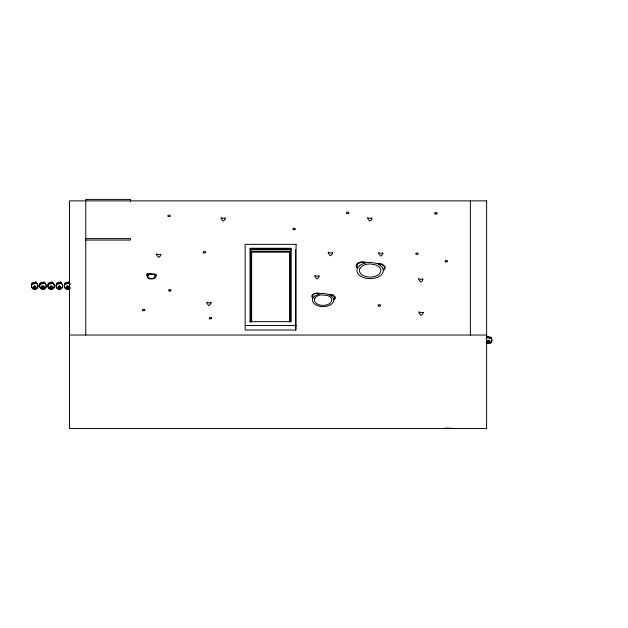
<?xml version="1.0" encoding="UTF-8"?>
<svg xmlns="http://www.w3.org/2000/svg" width="628" height="628" viewBox="0 0 628 628"><rect width="100%" height="100%" fill="white"/><g stroke="black" fill="none" stroke-linecap="round" stroke-linejoin="round"><path stroke-width="0.94" d="M314.746 298.645L314.424 300.019A8.674 5.346 0 0 0 321.874 305.373A8.674 5.346 0 0 0 331.458 301.519L331.772 300.137A8.674 5.346 0 0 0 327.518 295.474L320.939 294.901A8.674 5.346 0 0 0 314.746 298.638M36.424 283.11L36.471 282.993A0.801 0.801 0 0 0 35.906 282.019A0.801 0.801 0 0 0 34.933 282.584C34.116 282.584 30.387 283.244 32.287 283.997A11.783 11.783 0 0 1 36.039 283.126L36.746 283.299A3.344 3.344 0 0 1 37.547 287.75A3.344 3.344 0 0 1 33.182 288.935A3.344 3.344 0 0 1 31.62 284.688L31.934 284.154M44.635 283.11L44.682 282.993A0.801 0.801 0 0 0 44.117 282.019A0.801 0.801 0 0 0 43.144 282.584C42.335 282.584 38.598 283.244 40.498 283.997A11.783 11.783 0 0 1 44.25 283.126L44.965 283.299A3.344 3.344 0 0 1 45.766 287.75A3.344 3.344 0 0 1 41.401 288.935A3.344 3.344 0 0 1 39.839 284.688L40.145 284.154M52.846 283.11L52.893 282.993A0.801 0.801 0 0 0 52.328 282.019A0.801 0.801 0 0 0 51.355 282.584C50.546 282.584 46.81 283.244 48.709 283.997A11.783 11.783 0 0 1 52.462 283.126L53.176 283.299A3.344 3.344 0 0 1 53.977 287.75A3.344 3.344 0 0 1 49.612 288.935A3.344 3.344 0 0 1 48.05 284.688L48.356 284.154M61.057 283.11L61.112 282.993A0.801 0.801 0 0 0 60.539 282.019A0.801 0.801 0 0 0 59.566 282.584C58.757 282.584 55.021 283.244 56.92 283.997A11.783 11.783 0 0 1 60.673 283.126L61.387 283.299A3.344 3.344 0 0 1 62.188 287.75A3.344 3.344 0 0 1 57.823 288.935A3.344 3.344 0 0 1 56.261 284.688L56.567 284.154M69.276 283.11L69.323 282.993A0.801 0.801 0 0 0 68.758 282.019A0.801 0.801 0 0 0 67.785 282.584C66.968 282.584 63.24 283.244 65.139 283.997A11.783 11.783 0 0 1 68.884 283.126L69.598 283.299A3.344 3.344 0 0 1 70.218 283.911M43.269 288.142L43.214 288.244A0.887 0.887 0 0 0 42.916 287.035L42.79 287.035M67.91 288.142L67.997 288.166A1.068 1.068 0 0 0 68.311 286.399A1.068 1.068 0 0 0 66.576 286.863A1.068 1.068 0 0 0 67.722 288.244A0.887 0.887 0 0 0 67.424 287.035L67.557 287.035M31.997 284.398L31.785 284.759A3.171 3.171 0 0 0 33.268 288.778A3.171 3.171 0 0 0 37.397 287.655A3.171 3.171 0 0 0 36.644 283.44L36.432 283.322M40.208 284.398L39.996 284.759A3.171 3.171 0 0 0 41.479 288.778A3.171 3.171 0 0 0 45.616 287.655A3.171 3.171 0 0 0 44.855 283.44L44.651 283.322M48.419 284.398L48.215 284.759A3.171 3.171 0 0 0 49.691 288.778A3.171 3.171 0 0 0 53.827 287.655A3.171 3.171 0 0 0 53.066 283.44L52.862 283.322M56.63 284.398L56.426 284.759A3.171 3.171 0 0 0 57.902 288.778A3.171 3.171 0 0 0 62.039 287.655A3.171 3.171 0 0 0 61.277 283.44L61.073 283.322M64.778 284.154L64.472 284.688A3.344 3.344 0 0 0 70.234 287.985M64.841 284.398L64.637 284.759A3.171 3.171 0 0 0 70.093 287.883M32.201 284.037L34.297 282.82L36.094 283.126M40.412 284.037L42.508 282.82L44.313 283.126M48.623 284.037L50.719 282.82L52.524 283.126M56.842 284.037L58.93 282.82L60.735 283.126M65.053 284.037L67.149 282.82L68.947 283.126M491.426 338.453L491.339 337.33L488.427 336.883A0.801 0.801 0 0 0 487.454 336.318A0.801 0.801 0 0 0 486.881 337.291L487.32 337.432A11.783 11.783 0 0 1 491.072 338.304L491.732 338.994A3.344 3.344 0 0 1 486.59 342.912M486.935 337.417L487.038 337.629A14.263 14.263 0 0 1 491.229 338.641L491.63 338.814M486.92 337.621L486.716 337.738A3.171 3.171 0 0 0 486.127 338.327M487.257 337.432L489.063 337.118L491.159 338.343M31.73 284.508L32.122 284.335A14.263 14.263 0 0 1 36.314 283.33L36.746 283.299M39.941 284.508L40.341 284.335A14.263 14.263 0 0 1 44.533 283.33L44.965 283.299M48.152 284.508L48.552 284.335A14.263 14.263 0 0 1 52.744 283.33L53.176 283.299M56.363 284.508L56.763 284.335A14.263 14.263 0 0 1 60.955 283.33L61.387 283.299M64.574 284.508L64.974 284.335A14.263 14.263 0 0 1 69.166 283.33L69.598 283.299M43.238 288.197L43.356 288.166A1.068 1.068 0 0 0 43.67 286.399A1.068 1.068 0 0 0 41.935 286.863A1.068 1.068 0 0 0 43.089 288.244M85.761 238.601L130.483 238.601L130.483 240.061L85.761 240.061M250.03 249.167L291.204 249.167M250.823 251.514L290.411 251.514M250.03 321.646L291.204 321.646L291.204 248.248L250.03 248.248L250.03 321.936M245.148 325.54L296.078 325.54M69.496 335.038L486.622 335.038M445.77 428.006L456.54 428.594M488.333 342.503L488.215 342.472A1.068 1.068 0 0 1 487.893 340.706A1.068 1.068 0 0 1 489.636 341.169A1.068 1.068 0 0 1 488.482 342.543A0.887 0.887 0 0 1 488.78 341.334L488.655 341.334A0.887 0.887 0 0 0 488.301 342.441L488.349 342.543M69.284 283.322L69.488 283.44A3.171 3.171 0 0 1 70.077 284.021M491.363 338.696L491.567 339.057A3.171 3.171 0 0 1 486.111 342.181M470.364 200.874L470.364 335.038M295.545 249.818L295.545 330.022M290.411 321.936L290.411 249.803L250.823 249.803L250.823 322.015M289.594 322.023L289.594 252.158L251.632 252.158L251.632 322.023M130.483 201.368L130.483 199.406L85.761 199.406L85.761 335.038M160.784 254.379L160.203 256.185L158.578 257.433L156.333 254.591L156.56 253.814L158.484 254.67L160.784 254.379M211.079 302.672L210.498 304.478L208.873 305.726L206.628 302.884L206.855 302.107L208.779 302.963L211.079 302.672M225.374 218.104L224.785 219.91L223.168 221.158L220.923 218.316L221.15 217.539L223.073 218.395L225.374 218.104M319.087 275.967L318.498 277.772L316.881 279.02L314.636 276.179L314.864 275.402L316.787 276.257L319.087 275.967M332.589 252.731L332.008 254.536L330.383 255.784L328.138 252.943L328.365 252.166L330.289 253.021L332.589 252.731M371.972 218.104L371.384 219.91L369.759 221.158L367.521 218.316L367.749 217.539L369.664 218.395L371.972 218.104M382.923 253.092L382.342 254.897L380.717 256.146L378.472 253.304L378.7 252.527L380.623 253.382L382.923 253.092M422.887 279.06L422.306 280.865L420.681 282.113L418.444 279.279L418.664 278.494L420.587 279.358L422.887 279.06M423.248 312.383L422.66 314.188L421.043 315.437L418.798 312.603L419.025 311.818L420.948 312.681L423.248 312.383M487.014 336.953C488.192 338.288 488.49 335.352 487.014 336.953M31.855 283.487C32.083 284.963 33.245 282.043 31.855 283.487M40.066 283.487C40.357 284.931 41.432 282.058 40.066 283.487M48.278 283.487C48.568 284.931 49.643 282.058 48.278 283.487M56.489 283.487C56.724 284.963 57.886 282.043 56.489 283.487M64.708 283.487C64.982 284.939 66.066 282.05 64.708 283.487M491.52 337.927C490.758 339.034 490.523 336.263 491.52 337.927M34.54 286.902L34.556 286.988A0.887 0.887 0 0 1 34.878 288.244A1.068 1.068 0 0 1 33.724 286.863A1.068 1.068 0 0 1 35.458 286.399A1.068 1.068 0 0 1 35.144 288.166L35.058 288.142A0.887 0.887 0 0 0 34.705 287.035L34.556 286.878M50.97 286.902L50.978 286.988A0.887 0.887 0 0 1 51.3 288.244A1.068 1.068 0 0 1 50.146 286.863A1.068 1.068 0 0 1 51.881 286.399A1.068 1.068 0 0 1 51.567 288.166L51.48 288.142A0.887 0.887 0 0 0 51.127 287.035L50.97 286.902M59.181 286.902L59.189 286.988A0.887 0.887 0 0 1 59.511 288.244A1.068 1.068 0 0 1 58.357 286.863A1.068 1.068 0 0 1 60.1 286.399A1.068 1.068 0 0 1 59.778 288.166L59.691 288.142A0.887 0.887 0 0 0 59.338 287.035L59.189 286.878M35.074 282.584C37.193 284.249 36.086 281.061 35.074 282.584M43.285 282.584C45.404 284.249 44.298 281.061 43.285 282.584M51.496 282.584C53.623 284.249 52.509 281.061 51.496 282.584M59.715 282.584C61.834 284.249 60.72 281.061 59.715 282.584M67.926 282.584C70.046 284.249 68.931 281.061 67.926 282.584M148.004 275.747L147.87 276.304A3.533 2.182 0 0 0 150.908 278.487A3.533 2.182 0 0 0 154.81 276.917L154.943 276.351A3.533 2.182 0 0 0 153.208 274.452L150.539 274.216A3.533 2.182 0 0 0 148.004 275.747M359.789 268.768L359.404 270.456A10.707 6.602 0 0 0 368.597 277.066A10.707 6.602 0 0 0 380.427 272.301L380.819 270.597A10.707 6.602 0 0 0 375.56 264.843L370.222 263.925L367.443 264.137A10.707 6.602 0 0 0 359.797 268.753M147.258 275.574L147.07 276.077A4.357 2.685 0 0 0 150.995 279.005A4.357 2.685 0 0 0 155.744 276.587L156.074 276.037A2.143 1.319 0 0 0 156.356 275.04L155.422 274.216A2.143 1.319 0 0 0 153.805 274.044L150.084 273.659A2.143 1.319 0 0 0 147.486 273.8A2.143 1.319 0 0 0 147.038 275.386L147.258 275.574M312.917 298.229L312.461 299.454A10.692 6.594 0 0 0 322.086 306.637A10.692 6.594 0 0 0 333.743 300.702L333.704 299.988L334.551 299.36A5.252 3.234 0 0 0 335.25 296.918L332.942 294.893A5.252 3.234 0 0 0 328.986 294.461L324.111 293.519L319.856 293.527A5.252 3.234 0 0 0 313.482 293.873A5.252 3.234 0 0 0 312.375 297.751L312.917 298.229M357.536 268.242L356.971 269.757A13.196 8.133 0 0 0 368.856 278.628A13.196 8.133 0 0 0 383.245 271.296L383.198 270.417L384.25 269.64A6.484 3.996 0 0 0 385.113 266.633L382.264 264.121A6.484 3.996 0 0 0 377.373 263.595L371.36 262.425L366.1 262.441A6.484 3.996 0 0 0 358.235 262.865A6.484 3.996 0 0 0 356.869 267.654L357.536 268.242M147.863 274.774L147.211 275.19A1.853 1.138 0 0 1 147.651 273.949A1.853 1.138 0 0 1 149.676 273.73L147.863 274.774M314.392 296.259L313.16 297.68L312.799 297.272A4.545 2.802 0 0 1 313.882 294.234A4.545 2.802 0 0 1 318.859 293.692L319.487 293.928L314.392 296.259M359.357 265.809L357.842 267.575L357.395 267.065A5.613 3.462 0 0 1 358.729 263.313A5.613 3.462 0 0 1 364.868 262.645L365.653 262.936L361.704 264.255L359.357 265.809M154.064 274.193L155.713 276.045A1.853 1.138 0 0 0 155.995 274.915L154.064 274.193M378.158 264.058L382.114 267.143L383.151 269.663A5.613 3.462 0 0 0 384.006 266.241L382.287 264.796L378.158 264.058M329.621 294.838L332.824 297.334L333.664 299.375A4.545 2.802 0 0 0 334.355 296.604L332.966 295.435L329.621 294.838M486.622 200.874L69.496 200.874L69.496 428.547L486.622 428.547L486.622 200.874M296.078 244.347L245.148 244.347L245.148 330.022L296.078 330.022L296.078 244.347M293.496 229.691A1.28 0.785 0 0 0 295.411 229.008A1.28 0.785 0 0 0 293.496 228.325A1.28 0.785 0 0 0 293.496 229.691M203.825 252.896A1.28 0.785 0 0 0 205.741 252.213A1.28 0.785 0 0 0 203.825 251.53A1.28 0.785 0 0 0 203.825 252.896M169.262 291A1.28 0.785 0 0 0 171.177 290.317A1.28 0.785 0 0 0 169.262 289.634A1.28 0.785 0 0 0 169.262 291M168.437 216.581A1.28 0.785 0 0 0 170.353 215.899A1.28 0.785 0 0 0 168.437 215.223A1.28 0.785 0 0 0 168.437 216.581M347.064 213.496A1.28 0.785 0 0 0 348.98 212.814A1.28 0.785 0 0 0 347.064 212.138A1.28 0.785 0 0 0 347.064 213.496M416.34 254.371A1.28 0.785 0 0 0 418.256 253.688A1.28 0.785 0 0 0 416.34 253.013A1.28 0.785 0 0 0 416.34 254.371M378.739 306.126A1.28 0.785 0 0 0 380.654 305.444A1.28 0.785 0 0 0 378.739 304.761A1.28 0.785 0 0 0 378.739 306.126M445.692 261.868A1.28 0.785 0 0 0 447.607 261.185A1.28 0.785 0 0 0 445.692 260.51A1.28 0.785 0 0 0 445.692 261.868M209.862 318.82A1.28 0.785 0 0 0 211.777 318.137A1.28 0.785 0 0 0 209.862 317.454A1.28 0.785 0 0 0 209.862 318.82M143.106 310.609A1.28 0.785 0 0 0 145.021 309.926A1.28 0.785 0 0 0 143.106 309.243A1.28 0.785 0 0 0 143.106 310.609M435.078 213.897A1.28 0.785 0 0 0 437.214 213.544A1.28 0.785 0 0 0 435.651 212.578A1.28 0.785 0 0 0 435.078 213.897M487.909 342.566A1.287 1.287 0 0 0 489.903 341.561A1.287 1.287 0 0 0 488.042 340.337A1.287 1.287 0 0 0 487.909 342.566M33.881 288.15A1.287 1.287 0 0 0 36 287.443A1.287 1.287 0 0 0 34.336 285.96A1.287 1.287 0 0 0 33.881 288.15M42.092 288.15A1.287 1.287 0 0 0 44.211 287.443A1.287 1.287 0 0 0 42.547 285.96A1.287 1.287 0 0 0 42.092 288.15M50.303 288.15A1.287 1.287 0 0 0 52.422 287.443A1.287 1.287 0 0 0 50.758 285.96A1.287 1.287 0 0 0 50.303 288.15M58.522 288.15A1.287 1.287 0 0 0 60.641 287.443A1.287 1.287 0 0 0 58.969 285.96A1.287 1.287 0 0 0 58.522 288.15M66.733 288.15A1.287 1.287 0 0 0 68.852 287.443A1.287 1.287 0 0 0 67.18 285.96A1.287 1.287 0 0 0 66.733 288.15"/></g></svg>
